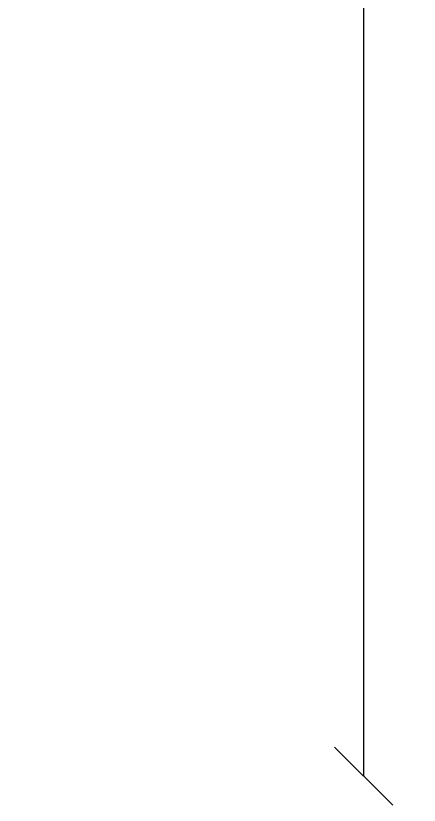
# Model space of a CAD drawing. Header units: metres. Extents: x -355 to 973, y -73 to 238.
# Drawn here: x -291.92 to -290.966, y 97.817 to 99.686 of the extents above; entities that cross this region are included whole.
import ezdxf

# ---------------------------------------------------------------- set-up
doc = ezdxf.new("R2010")
doc.units = ezdxf.units.M
doc.header["$LTSCALE"] = 3
doc.header["$MEASUREMENT"] = 0
doc.linetypes.add('ACAD_ISO02W100', pattern=[15, 12, -3])
doc.layers.add('4', color=4, linetype='ACAD_ISO02W100')
doc.styles.get("Standard").update_dxf_attribs({"font": 'arial.ttf'})
doc.dimstyles.new('ahmad', dxfattribs={"dimtxt": 0.2, "dimasz": 0.1375, "dimexe": 0, "dimexo": 0.0625, "dimgap": 0.09, "dimtad": 0, "dimzin": 0, "dimdsep": 46, "dimtxsty": 'Standard', "dimblk": 'OBLIQUE', "dimcen": 0.09, "dimclrd": 245, "dimclrt": 61, "dimadec": 0, "dimazin": 0, "dimtfac": 1, "dimtofl": 0, "dimtmove": 0, "dimatfit": 3, "dimldrblk": 'OBLIQUE', "dimfxl": 0, "dimfxlon": 1, "dimtolj": 1, "dimtzin": 0, "dimlwd": 13, "dimarcsym": 0})

# ---------------------------------------------------------------- blocks, each defined once
blk = doc.blocks.new('_Oblique')
at = {"color": 0, "linetype": 'ByBlock', "lineweight": -2}
blk.add_line((-0.5, -0.5), (0.5, 0.5), dxfattribs=at)
blk = doc.blocks.new('*D639')
at = {"layer": '4', "color": 245, "lineweight": 13, "transparency": 16777216}
for p, q in [((-291.0968, 114.8861), (-291.0968, 106.8038)), ((-291.0968, 97.8861), (-291.0968, 105.9684))]:
    blk.add_line(p, q, dxfattribs=at)
at = {"layer": 'Defpoints', "color": 0, "transparency": 16777216}
for p in [(-291.9197, 114.8861), (-291.9197, 97.8861), (-291.0968, 97.8861)]:
    blk.add_point(p, dxfattribs=at)
at = {"layer": '4', "color": 245, "lineweight": 13, "transparency": 16777216, "xscale": 0.1375, "yscale": 0.1375, "zscale": 0.1375}
for p, rotation in [((-291.0968, 114.8861), 90), ((-291.0968, 97.8861), 270)]:
    blk.add_blockref('_Oblique', p, dxfattribs=dict(at, rotation=rotation))
at = {"layer": '4', "color": 61, "transparency": 16777216, "insert": (-291.0968, 106.3861), "char_height": 0.2, "attachment_point": 5, "rotation": 90}
blk.add_mtext('\\A1;17.00', dxfattribs=at)

msp = doc.modelspace()

# ---------------------------------------------------------------- dimensions: what is measured, and where the dimension line sits
at = {"layer": '4', "color": 0}
dim = msp.add_linear_dim(base=(-291.0968, 97.8861), p1=(-291.9197, 114.8861), p2=(-291.9197, 97.8861), angle=90, dimstyle='ahmad', dxfattribs=at)
dim.commit()
dim.dimension.update_dxf_attribs({"geometry": '*D639', "text_midpoint": (-291.0968, 106.3861)})

doc.saveas('drawing.dxf')
